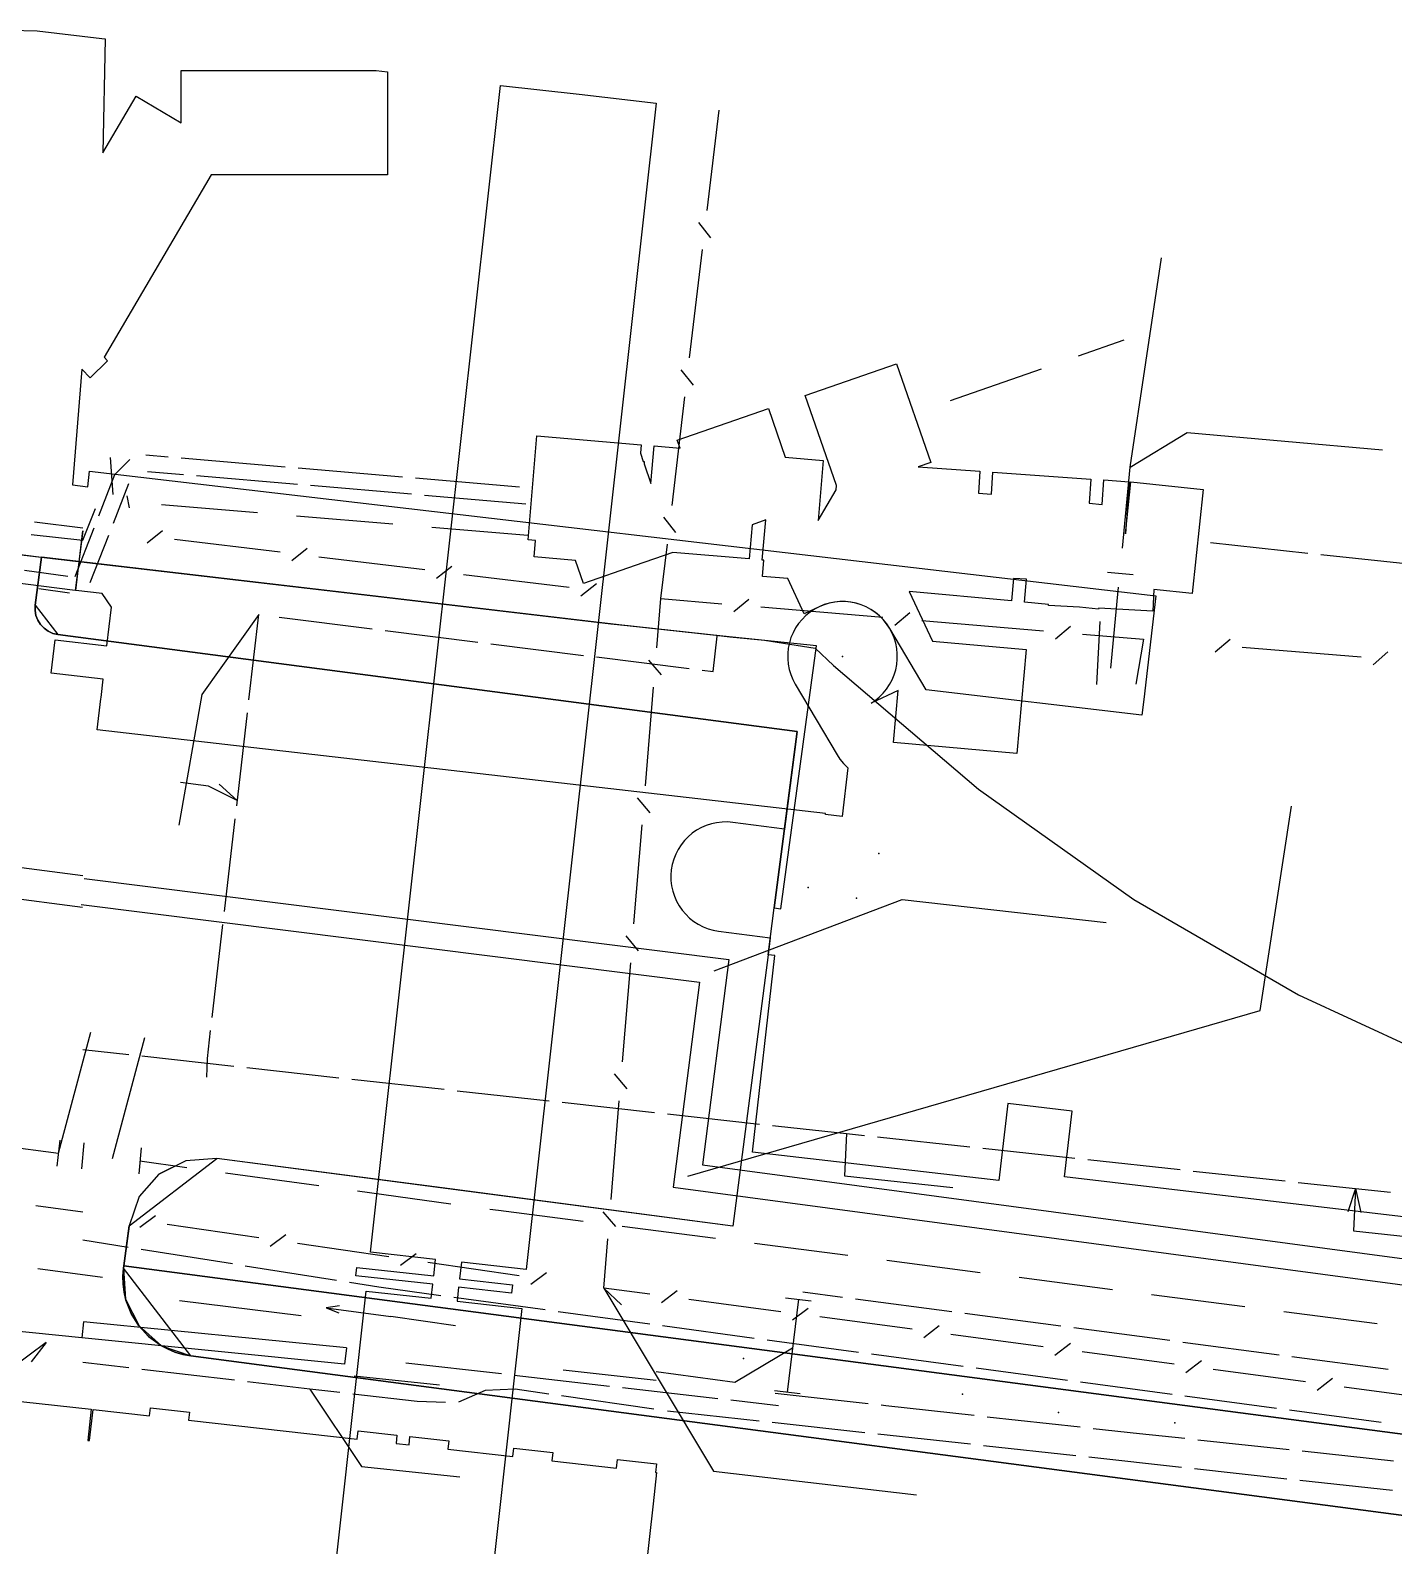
# Model space of a CAD drawing. Header units: metres. Extents: x -3782 to -2031, y 18790 to 19846.
# Drawn here: x -3002 to -2949.8, y 18889.4 to 18947.4 of the extents above; entities that cross this region are included whole.
import ezdxf

# ---------------------------------------------------------------- set-up
doc = ezdxf.new("R2010")
doc.units = ezdxf.units.M
for name, color, linetype in [('BOUNDARY', 7, 'Continuous'), ('CURB', 7, 'Continuous'), ('ELECTR_CABLE', 7, 'Continuous'), ('ELECTR_CABLE_COMM', 7, 'Continuous'), ('GRASS', 7, 'Continuous'), ('GROUND', 7, 'Continuous'), ('HEAT', 7, 'Continuous'), ('OVERHEAD_POWER_LINE', 7, 'Continuous'), ('ROAD', 7, 'Continuous'), ('SEWER', 7, 'Continuous'), ('SIDEWALK_PATH', 7, 'Continuous'), ('TREE', 7, 'Continuous'), ('WATER_PIPELINE', 7, 'Continuous')]:
    doc.layers.add(name, color=color, linetype=linetype)

msp = doc.modelspace()

# ---------------------------------------------------------------- linework, layer by layer
at = {"layer": 'BOUNDARY'}
msp.add_lwpolyline([(-3007.434, 18927.942), (-3001.588, 18927.255), (-2988.561, 18925.732), (-2979.777, 18924.703), (-2979.151, 18924.632), (-2975.752, 18924.261), (-2975.217, 18924.204), (-2973.893, 18924.069), (-2971.945, 18923.77), (-2971.242, 18923.11), (-2965.699, 18918.368), (-2959.748, 18914.15), (-2953.437, 18910.492), (-2946.819, 18907.423)], dxfattribs=at)
at = {"layer": 'CURB'}
for points in [[(-3001.572, 18927.253), (-3001.814, 18925.412)], [(-3001.814, 18925.412), (-3000.952, 18924.291)], [(-3000.952, 18924.291), (-2972.632, 18920.581)], [(-2972.632, 18920.581), (-2973.515, 18913.826)], [(-2973.515, 18913.826), (-2973.263, 18913.792)], [(-2973.75, 18912.028), (-2975.107, 18901.639)], [(-2973.489, 18911.995), (-2973.741, 18912.027)], [(-2998.426, 18900.11), (-2998.224, 18901.641), (-2994.861, 18904.224)], [(-2986.463, 18903.125), (-2994.861, 18904.224)], [(-2975.107, 18901.639), (-2986.463, 18903.125)], [(-2995.853, 18896.665), (-2998.436, 18900.031), (-2998.426, 18900.11)], [(-2928.553, 18887.81), (-2928.543, 18887.887), (-2931.126, 18891.253), (-2998.426, 18900.11)], [(-2995.853, 18896.665), (-2928.553, 18887.808)]]:
    msp.add_lwpolyline(points, dxfattribs=at)
at = {"layer": 'ELECTR_CABLE'}
for points in [[(-2961.858, 18934.965), (-2960.114, 18935.572)], [(-2966.763, 18933.258), (-2963.275, 18934.472)], [(-2998.95, 18931.066), (-2998.849, 18929.657)], [(-2998.768, 18930.419), (-2998.19, 18930.998)], [(-2997.582, 18931.172), (-2996.727, 18931.099)], [(-2996.229, 18931.056), (-2992.242, 18930.715)], [(-2991.744, 18930.672), (-2987.757, 18930.331)], [(-2999.383, 18928.841), (-2998.768, 18930.419)], [(-2997.52, 18930.54), (-2996.142, 18930.422)], [(-2995.644, 18930.38), (-2991.773, 18930.048)], [(-2987.258, 18930.288), (-2983.271, 18929.947)], [(-2998.822, 18928.561), (-2998.234, 18930.071)], [(-2998.208, 18929.147), (-2998.302, 18929.605)], [(-2991.275, 18930.006), (-2987.404, 18929.674)], [(-2986.906, 18929.632), (-2983.035, 18929.3)], [(-3000, 18927.906), (-2999.507, 18929.119)], [(-2996.982, 18929.269), (-2993.302, 18928.961)], [(-3000.291, 18926.511), (-2999.564, 18928.376)], [(-2991.807, 18928.835), (-2988.126, 18928.527)], [(-2986.632, 18928.402), (-2982.951, 18928.093)], [(-3001.971, 18928.124), (-3000, 18927.906)], [(-2999.709, 18926.285), (-2999.004, 18928.095)], [(-2953.076, 18927.399), (-2956.807, 18927.797)], [(-2948.848, 18926.947), (-2952.579, 18927.345)], [(-3002.226, 18926.756), (-3000.568, 18926.528)], [(-3001.679, 18926.051), (-3000.504, 18925.89)], [(-2993.252, 18925.057), (-2995.434, 18921.99)], [(-2993.632, 18921.785), (-2993.252, 18925.057)], [(-2992.471, 18924.959), (-2988.918, 18924.512)], [(-2988.422, 18924.449), (-2984.87, 18924.003)], [(-2961.042, 18924.793), (-2961.171, 18922.383)], [(-2984.373, 18923.94), (-2980.821, 18923.493)], [(-2975.857, 18922.869), (-2975.699, 18924.229)], [(-2980.325, 18923.431), (-2976.772, 18922.984)], [(-2976.276, 18922.922), (-2975.857, 18922.869)], [(-2995.434, 18921.99), (-2996.314, 18916.985)], [(-2994.102, 18917.732), (-2993.69, 18921.289)], [(-2995.183, 18918.483), (-2996.259, 18918.618)], [(-2994.078, 18917.941), (-2995.183, 18918.483)], [(-2994.078, 18917.941), (-2994.776, 18918.562)], [(-2994.573, 18913.678), (-2994.16, 18917.235)], [(-2995.043, 18909.624), (-2994.63, 18913.181)], [(-3000.922, 18904.431), (-2999.692, 18909.061)], [(-2998.856, 18904.224), (-2997.625, 18908.855)], [(-2995.225, 18908.058), (-2995.101, 18909.128)], [(-3000, 18908.402), (-2998.236, 18908.208)], [(-2997.739, 18908.153), (-2994.21, 18907.764)], [(-2995.251, 18907.345), (-2995.225, 18908.058)], [(-2993.713, 18907.709), (-2990.184, 18907.32)], [(-2989.687, 18907.266), (-2986.158, 18906.877)], [(-2985.661, 18906.822), (-2982.132, 18906.433)], [(-2981.635, 18906.379), (-2978.106, 18905.99)], [(-2977.609, 18905.935), (-2974.08, 18905.546)], [(-2973.583, 18905.491), (-2973.352, 18905.466)], [(-2973.352, 18905.466), (-2970.747, 18905.184)], [(-2970.747, 18905.184), (-2970.83, 18903.563)], [(-2970.747, 18905.184), (-2970.054, 18905.109)], [(-3003.059, 18904.716), (-3000.922, 18904.431)], [(-3000.98, 18903.934), (-3000.864, 18904.928)], [(-2999.957, 18904.822), (-3000.043, 18903.826)], [(-2997.762, 18904.631), (-2997.848, 18903.635)], [(-2969.557, 18905.055), (-2966.027, 18904.672)], [(-2965.53, 18904.619), (-2962, 18904.236)], [(-2997.805, 18904.133), (-2996.017, 18903.887)], [(-2961.503, 18904.182), (-2957.974, 18903.8)], [(-2994.531, 18903.682), (-2990.956, 18903.19)], [(-2970.83, 18903.563), (-2966.672, 18903.117)], [(-2957.476, 18903.746), (-2953.947, 18903.364)], [(-2989.47, 18902.985), (-2985.895, 18902.493)], [(-2953.45, 18903.31), (-2951.254, 18903.072)], [(-2951.254, 18903.072), (-2951.549, 18902.186)], [(-2951.254, 18903.072), (-2951.336, 18901.452)], [(-2951.254, 18903.072), (-2949.919, 18902.94)], [(-2951.254, 18903.072), (-2951.05, 18902.16)], [(-2984.409, 18902.288), (-2984.079, 18902.243)], [(-2984.079, 18902.243), (-2980.83, 18901.824)], [(-3000, 18901.113), (-2998.254, 18900.835)], [(-2979.342, 18901.633), (-2975.763, 18901.172)], [(-2951.336, 18901.452), (-2947.179, 18901.005)], [(-2997.76, 18900.756), (-2994.267, 18900.2)], [(-2974.275, 18900.98), (-2970.696, 18900.519)], [(-2993.773, 18900.121), (-2990.28, 18899.565)], [(-2969.208, 18900.327), (-2965.629, 18899.866)], [(-2989.786, 18899.486), (-2988.655, 18899.306)], [(-2964.141, 18899.675), (-2960.561, 18899.214)], [(-2991.637, 18898.197), (-2996.292, 18898.78)], [(-2988.655, 18899.306), (-2986.285, 18898.983)], [(-2985.79, 18898.916), (-2982.285, 18898.439)], [(-2973.088, 18898.893), (-2972.096, 18898.775)], [(-2972.592, 18898.834), (-2973.016, 18895.283)], [(-2970.897, 18898.904), (-2972.419, 18899.105)], [(-2966.719, 18898.353), (-2970.401, 18898.839)], [(-2959.074, 18899.022), (-2955.494, 18898.561)], [(-2981.79, 18898.371), (-2978.285, 18897.894)], [(-2962.541, 18897.801), (-2966.223, 18898.287)], [(-2954.007, 18898.369), (-2950.427, 18897.908)], [(-3000.032, 18897.355), (-3004.963, 18897.856)], [(-2999.969, 18897.975), (-3000.031, 18897.355)], [(-2989.903, 18896.969), (-2999.969, 18897.975)], [(-2977.79, 18897.827), (-2974.285, 18897.35)], [(-2958.363, 18897.25), (-2962.045, 18897.736)], [(-3001.398, 18897.181), (-3004.011, 18895.238)], [(-3001.398, 18897.181), (-3001.971, 18896.444)], [(-2989.979, 18896.349), (-3000.031, 18897.355)], [(-2973.79, 18897.282), (-2971.995, 18897.038)], [(-2971.995, 18897.038), (-2970.285, 18896.809)], [(-2954.185, 18896.698), (-2957.867, 18897.184)], [(-2989.903, 18896.969), (-2989.979, 18896.349)], [(-2972.815, 18896.963), (-2975.026, 18895.648)], [(-2969.789, 18896.742), (-2966.283, 18896.272)], [(-2950.007, 18896.147), (-2953.689, 18896.633)], [(-2998.229, 18896.204), (-3000, 18896.41)], [(-2994.19, 18895.733), (-2997.732, 18896.146)], [(-2989.6, 18895.902), (-2986.337, 18895.557)], [(-2983.967, 18895.974), (-2987.619, 18896.393)], [(-2979.819, 18895.499), (-2983.471, 18895.917)], [(-2981.599, 18896.127), (-2978.037, 18895.735)], [(-2975.026, 18895.648), (-2978.033, 18896.053)], [(-2965.788, 18896.205), (-2962.282, 18895.735)], [(-2991.301, 18895.396), (-2993.694, 18895.675)], [(-2990.152, 18895.262), (-2991.301, 18895.396)], [(-2991.301, 18895.396), (-2989.326, 18892.433)], [(-2984.588, 18895.344), (-2985.611, 18894.894)], [(-2983.437, 18895.386), (-2984.588, 18895.344)], [(-2982.153, 18895.203), (-2983.437, 18895.386)], [(-2975.671, 18895.023), (-2979.323, 18895.442)], [(-2973.512, 18895.342), (-2972.52, 18895.224)], [(-2961.787, 18895.669), (-2958.281, 18895.199)], [(-2987.191, 18894.917), (-2989.655, 18895.204)], [(-2986.106, 18894.887), (-2987.191, 18894.917)], [(-2978.128, 18894.627), (-2981.658, 18895.132)], [(-2973.349, 18894.757), (-2975.175, 18894.966)], [(-2973.481, 18895.233), (-2969.919, 18894.84)], [(-2969.422, 18894.786), (-2969.244, 18894.766)], [(-2969.244, 18894.766), (-2965.861, 18894.393)], [(-2957.786, 18895.132), (-2954.28, 18894.662)], [(-2974.089, 18894.167), (-2977.601, 18894.552)], [(-2970.047, 18893.723), (-2973.592, 18894.112)], [(-2965.364, 18894.338), (-2961.802, 18893.946)], [(-2953.784, 18894.596), (-2950.279, 18894.125)], [(-2966.005, 18893.28), (-2969.55, 18893.669)], [(-2961.305, 18893.891), (-2959.524, 18893.695)], [(-2959.533, 18893.698), (-2957.786, 18893.51)], [(-2961.964, 18892.836), (-2965.508, 18893.225)], [(-2957.289, 18893.456), (-2953.795, 18893.079)], [(-2953.298, 18893.026), (-2949.804, 18892.649)], [(-2989.326, 18892.433), (-2985.556, 18892.032)], [(-2957.922, 18892.393), (-2961.467, 18892.782)], [(-2953.88, 18891.949), (-2957.425, 18892.338)], [(-2949.839, 18891.506), (-2953.383, 18891.895)]]:
    msp.add_lwpolyline(points, dxfattribs=at)
msp.add_lwpolyline([(-2974.472, 18927.187), (-2977.404, 18927.438), (-2978.836, 18926.939), (-2978.836, 18926.934), (-2978.848, 18926.935), (-2980.82, 18926.248), (-2981.127, 18927.13), (-2982.707, 18927.265), (-2982.654, 18927.887), (-2982.944, 18927.912), (-2982.603, 18931.897), (-2978.616, 18931.556), (-2978.644, 18931.23), (-2978.537, 18930.923), (-2978.495, 18930.919), (-2978.503, 18930.826), (-2978.241, 18930.073), (-2978.118, 18931.513), (-2977.124, 18931.428), (-2977.23, 18931.733), (-2973.742, 18932.947), (-2973.094, 18931.083), (-2971.639, 18930.959), (-2971.692, 18930.337), (-2971.836, 18928.655), (-2971.141, 18929.828), (-2971.129, 18930.001), (-2972.326, 18933.44), (-2968.837, 18934.654), (-2967.523, 18930.877), (-2968.004, 18930.709), (-2965.638, 18930.542), (-2965.697, 18929.708), (-2965.199, 18929.662), (-2965.139, 18930.507), (-2961.396, 18930.244), (-2961.462, 18929.319), (-2960.964, 18929.273), (-2960.898, 18930.209), (-2959.927, 18930.14), (-2960.067, 18928.145), (-2959.855, 18930.134), (-2957.092, 18929.839), (-2957.517, 18925.861), (-2958.974, 18926.017), (-2959.018, 18925.185), (-2961.09, 18925.296), (-2961.093, 18925.268), (-2961.827, 18925.336), (-2963.013, 18925.399), (-2963.01, 18925.444), (-2963.937, 18925.529), (-2963.856, 18926.407), (-2964.355, 18926.442), (-2964.435, 18925.575), (-2968.343, 18925.934), (-2967.451, 18924.042), (-2963.87, 18923.72), (-2964.228, 18919.736), (-2968.95, 18920.16), (-2968.772, 18922.152), (-2969.803, 18921.666), (-2969.653, 18921.765), (-2969.494, 18921.896), (-2969.348, 18922.041), (-2969.217, 18922.201), (-2969.102, 18922.372), (-2969.005, 18922.553), (-2968.926, 18922.744), (-2968.866, 18922.941), (-2968.825, 18923.143), (-2968.805, 18923.348), (-2968.804, 18923.554), (-2968.824, 18923.759), (-2968.864, 18923.961), (-2968.924, 18924.159), (-2969.002, 18924.349), (-2969.099, 18924.531), (-2969.213, 18924.702), (-2969.344, 18924.862), (-2969.489, 18925.008), (-2969.649, 18925.139), (-2969.82, 18925.254), (-2970.001, 18925.351), (-2970.192, 18925.43), (-2970.389, 18925.49), (-2970.591, 18925.531), (-2970.796, 18925.551), (-2971.002, 18925.551), (-2971.207, 18925.532), (-2971.409, 18925.492), (-2971.607, 18925.432), (-2971.797, 18925.353), (-2972.365, 18925.086), (-2973.001, 18926.434), (-2973.969, 18926.517), (-2973.916, 18927.139), (-2973.974, 18927.144), (-2973.842, 18928.677), (-2974.36, 18928.497)], close=True, dxfattribs=at)
at = {"layer": 'ELECTR_CABLE_COMM'}
for points in [[(-2976.085, 18940.526), (-2975.628, 18944.366)], [(-2975.942, 18939.486), (-2976.406, 18940.075)], [(-2976.758, 18934.881), (-2976.263, 18939.036)], [(-2976.614, 18933.842), (-2977.078, 18934.431)], [(-2977.43, 18929.236), (-2976.935, 18933.391)], [(-3001.849, 18928.605), (-3000, 18928.376)], [(-2977.286, 18928.197), (-2977.75, 18928.786)], [(-2997.527, 18927.807), (-2996.937, 18928.269)], [(-2996.487, 18927.947), (-2992.44, 18927.452)], [(-2991.991, 18927.13), (-2991.4, 18927.592)], [(-2990.951, 18927.27), (-2986.903, 18926.775)], [(-2977.854, 18925.669), (-2977.607, 18927.747)], [(-2986.454, 18926.453), (-2985.864, 18926.915)], [(-2985.414, 18926.593), (-2981.367, 18926.099)], [(-2980.918, 18925.777), (-2980.327, 18926.239)], [(-2978.011, 18923.776), (-2977.854, 18925.669)], [(-2977.854, 18925.669), (-2975.521, 18925.472)], [(-2975.06, 18925.167), (-2974.488, 18925.651)], [(-2974.027, 18925.346), (-2969.36, 18924.952)], [(-2968.899, 18924.647), (-2968.327, 18925.131)], [(-2967.866, 18924.826), (-2963.2, 18924.432)], [(-2962.739, 18924.127), (-2962.166, 18924.611)], [(-2961.705, 18924.306), (-2959.372, 18924.109)], [(-2959.372, 18924.109), (-2959.669, 18922.384)], [(-2956.632, 18923.623), (-2956.062, 18924.109)], [(-2955.599, 18923.805), (-2951.045, 18923.439)], [(-2977.831, 18922.743), (-2978.316, 18923.315)], [(-2950.582, 18923.136), (-2950.012, 18923.622)], [(-2978.45, 18918.495), (-2978.135, 18922.281)], [(-2978.27, 18917.461), (-2978.754, 18918.033)], [(-2978.888, 18913.213), (-2978.574, 18917)], [(-2978.708, 18912.18), (-2979.192, 18912.752)], [(-2979.326, 18907.932), (-2979.012, 18911.718)], [(-2979.146, 18906.898), (-2979.631, 18907.47)], [(-2979.765, 18902.65), (-2979.451, 18906.437)], [(-3000, 18902.171), (-3001.791, 18902.416)], [(-2997.205, 18902.031), (-2997.806, 18901.583)], [(-2993.259, 18901.188), (-2996.764, 18901.699)], [(-2979.585, 18901.617), (-2980.069, 18902.189)], [(-2992.217, 18901.304), (-2992.818, 18900.856)], [(-2980.046, 18899.262), (-2979.889, 18901.155)], [(-2988.271, 18900.461), (-2991.775, 18900.972)], [(-2987.228, 18900.577), (-2987.829, 18900.129)], [(-2983.282, 18899.734), (-2986.787, 18900.245)], [(-2982.24, 18899.85), (-2982.841, 18899.402)], [(-2978.279, 18899.026), (-2980.046, 18899.262)], [(-2980.046, 18899.262), (-2975.845, 18892.248)], [(-2980.046, 18899.262), (-2979.369, 18898.618)], [(-2977.238, 18899.154), (-2977.833, 18898.699)], [(-2973.258, 18898.355), (-2976.792, 18898.827)], [(-2972.217, 18898.484), (-2972.813, 18898.029)], [(-2968.237, 18897.685), (-2971.771, 18898.157)], [(-2967.196, 18897.813), (-2967.792, 18897.358)], [(-2963.217, 18897.014), (-2966.751, 18897.486)], [(-2962.175, 18897.142), (-2962.771, 18896.687)], [(-2958.196, 18896.344), (-2961.73, 18896.816)], [(-2957.155, 18896.472), (-2957.75, 18896.017)], [(-2953.175, 18895.673), (-2956.709, 18896.145)], [(-2952.134, 18895.801), (-2952.729, 18895.346)], [(-2948.154, 18895.002), (-2951.688, 18895.474)], [(-2975.845, 18892.248), (-2968.068, 18891.344)]]:
    msp.add_lwpolyline(points, dxfattribs=at)
at = {"layer": 'GRASS'}
for points in [[(-2988.57, 18925.733), (-3001.572, 18927.253), (-3001.814, 18925.412), (-3001.82, 18925.215), (-3001.788, 18925.023), (-3001.719, 18924.84), (-3001.615, 18924.673), (-3001.48, 18924.529), (-3001.321, 18924.416), (-3001.144, 18924.335), (-3000.952, 18924.291), (-2972.632, 18920.581), (-2973.515, 18913.826), (-2973.263, 18913.792), (-2971.899, 18923.864), (-2975.485, 18924.232), (-2979.464, 18924.666)], [(-2998.426, 18900.11), (-2998.436, 18900.031), (-2998.355, 18898.842), (-2997.842, 18897.813), (-2996.98, 18897.051), (-2995.853, 18896.665), (-2943.3, 18889.749), (-2943.512, 18892.883)]]:
    msp.add_lwpolyline(points, close=True, dxfattribs=at)
at = {"layer": 'GROUND'}
for points in [[(-2937.199, 18900.554), (-2962.398, 18903.524), (-2962.101, 18906.04), (-2964.572, 18906.329), (-2964.916, 18903.388), (-2974.35, 18904.467), (-2973.489, 18911.995), (-2973.75, 18912.028), (-2973.75, 18912.028), (-2973.515, 18913.826), (-2972.632, 18920.581), (-3000.952, 18924.291), (-3001.144, 18924.335), (-3001.321, 18924.416), (-3001.48, 18924.529), (-3001.615, 18924.673), (-3001.719, 18924.84), (-3001.788, 18925.023), (-3001.82, 18925.215), (-3001.814, 18925.412), (-3001.572, 18927.253), (-3001.573, 18927.253), (-2988.561, 18925.732), (-2979.777, 18924.703), (-2979.151, 18924.632), (-2975.752, 18924.261), (-2975.217, 18924.204), (-2973.893, 18924.069), (-2971.945, 18923.77), (-2971.242, 18923.11), (-2965.699, 18918.368), (-2959.748, 18914.15), (-2953.437, 18910.492), (-2946.819, 18907.423)], [(-2943.3, 18889.749), (-2995.853, 18896.665), (-2996.163, 18896.722), (-2996.465, 18896.812), (-2996.755, 18896.932), (-2997.032, 18897.083), (-2997.475, 18897.415), (-2997.847, 18897.819), (-2998.138, 18898.284), (-2998.342, 18898.798), (-2998.413, 18899.101), (-2998.453, 18899.409), (-2998.461, 18899.72), (-2998.436, 18900.031), (-2998.426, 18900.11), (-2931.126, 18891.253)]]:
    msp.add_lwpolyline(points, dxfattribs=at)
at = {"layer": 'HEAT'}
for points in [[(-3002.779, 18947.43), (-3001.741, 18947.411), (-2999.26, 18947.119), (-2999.14, 18947.105), (-2999.222, 18942.742), (-2997.957, 18944.902), (-2996.231, 18943.891), (-2996.231, 18945.891), (-2988.756, 18945.891), (-2988.331, 18945.841), (-2988.331, 18941.891), (-2995.085, 18941.891), (-2999.175, 18934.907), (-2999.047, 18934.775), (-2999.718, 18934.124), (-3000.034, 18934.451), (-3000.392, 18930.022), (-2999.803, 18929.947), (-2999.733, 18930.543), (-2958.902, 18925.776), (-2959.366, 18921.803), (-2959.436, 18921.207), (-2967.702, 18922.172), (-2969.095, 18924.524), (-2969.209, 18924.696), (-2969.338, 18924.856), (-2969.483, 18925.002), (-2969.642, 18925.134), (-2969.813, 18925.249), (-2969.994, 18925.347), (-2970.184, 18925.427), (-2970.381, 18925.488), (-2970.583, 18925.529), (-2970.788, 18925.551), (-2970.994, 18925.552), (-2971.199, 18925.533), (-2971.401, 18925.494), (-2971.599, 18925.435), (-2971.79, 18925.357), (-2971.972, 18925.261), (-2972.144, 18925.147), (-2972.304, 18925.017), (-2972.45, 18924.872), (-2972.582, 18924.714), (-2972.697, 18924.543), (-2972.795, 18924.362), (-2972.875, 18924.172), (-2972.936, 18923.975), (-2972.977, 18923.773), (-2972.999, 18923.568), (-2973, 18923.362), (-2972.981, 18923.157), (-2972.942, 18922.954), (-2972.883, 18922.757), (-2972.805, 18922.566), (-2972.709, 18922.384), (-2971.112, 18919.687), (-2970.998, 18919.515), (-2970.868, 18919.355), (-2970.723, 18919.208), (-2970.701, 18919.19), (-2970.915, 18917.328), (-2971.552, 18917.401), (-2971.547, 18917.443), (-2999.44, 18920.642), (-2999.303, 18921.834), (-2999.298, 18921.875), (-2999.216, 18922.587), (-3001.203, 18922.815), (-3001.057, 18924.09), (-2999.07, 18923.862), (-2998.901, 18925.338), (-2999.258, 18925.856), (-3000.267, 18925.974), (-3000, 18928.259), (-3000.29, 18925.977), (-3002.79, 18926.294)], [(-3022.92, 18918.05), (-2999.999, 18915.059)], [(-2954.913, 18909.893), (-2953.704, 18917.714)], [(-3021.91, 18916.708), (-3000.001, 18913.849)], [(-2999.938, 18914.95), (-2975.257, 18911.851)], [(-3000.062, 18913.958), (-2976.377, 18910.983)], [(-2975.817, 18911.417), (-2968.62, 18914.139)], [(-2968.62, 18914.139), (-2960.805, 18913.265)], [(-2975.257, 18911.851), (-2976.264, 18903.982)], [(-2976.377, 18910.983), (-2977.382, 18903.122)], [(-2976.823, 18903.552), (-2954.913, 18909.893)], [(-2976.264, 18903.982), (-2849.757, 18887.048)], [(-2977.382, 18903.122), (-2848.889, 18885.924)]]:
    msp.add_lwpolyline(points, dxfattribs=at)
at = {"layer": 'OVERHEAD_POWER_LINE'}
for points in [[(-2999.235, 18899.666), (-3001.712, 18900)], [(-2990.16, 18898.578), (-2990.673, 18898.512)], [(-2990.673, 18898.512), (-2988.195, 18898.178)], [(-2990.673, 18898.512), (-2990.194, 18898.312)], [(-2985.721, 18897.818), (-2988.195, 18898.178)]]:
    msp.add_lwpolyline(points, dxfattribs=at)
at = {"layer": 'ROAD'}
msp.add_lwpolyline([(-3009.406, 18928.244), (-3001.573, 18927.254), (-3001.573, 18927.253), (-3001.814, 18925.413), (-3001.814, 18925.412), (-3001.82, 18925.216), (-3001.82, 18925.214), (-3001.788, 18925.024), (-3001.788, 18925.022), (-3001.719, 18924.841), (-3001.719, 18924.839), (-3001.616, 18924.674), (-3001.614, 18924.672), (-3001.481, 18924.53), (-3001.479, 18924.529), (-3001.322, 18924.417), (-3001.321, 18924.416), (-3001.145, 18924.336), (-3001.143, 18924.335), (-3000.952, 18924.291), (-2972.633, 18920.581), (-2972.633, 18920.58), (-2973.122, 18916.837), (-2975.105, 18917.096), (-2975.31, 18917.113), (-2975.516, 18917.109), (-2975.721, 18917.085), (-2975.922, 18917.042), (-2976.119, 18916.978), (-2976.308, 18916.896), (-2976.488, 18916.796), (-2976.657, 18916.678), (-2976.814, 18916.545), (-2976.957, 18916.397), (-2977.085, 18916.235), (-2977.196, 18916.062), (-2977.29, 18915.878), (-2977.366, 18915.687), (-2977.422, 18915.488), (-2977.459, 18915.286), (-2977.476, 18915.08), (-2977.472, 18914.874), (-2977.448, 18914.669), (-2977.405, 18914.468), (-2977.341, 18914.272), (-2977.259, 18914.083), (-2977.159, 18913.903), (-2977.041, 18913.734), (-2976.908, 18913.577), (-2976.76, 18913.433), (-2976.598, 18913.305), (-2976.425, 18913.194), (-2976.241, 18913.1), (-2976.05, 18913.024), (-2975.851, 18912.968), (-2975.649, 18912.931), (-2973.666, 18912.672), (-2973.75, 18912.028), (-2975.107, 18901.64), (-2975.108, 18901.639), (-2985.937, 18903.058), (-2994.861, 18904.224), (-2994.863, 18904.224), (-2996.047, 18904.142), (-2996.051, 18904.141), (-2997.076, 18903.629), (-2997.079, 18903.627), (-2997.838, 18902.769), (-2997.839, 18902.765), (-2998.224, 18901.642), (-2998.225, 18901.64), (-2998.436, 18900.031), (-2998.436, 18900.03), (-2998.461, 18899.721), (-2998.461, 18899.72), (-2998.453, 18899.41), (-2998.453, 18899.409), (-2998.414, 18899.102), (-2998.413, 18899.101), (-2998.342, 18898.799), (-2998.342, 18898.798), (-2998.139, 18898.285), (-2998.138, 18898.283), (-2997.847, 18897.82), (-2997.846, 18897.818), (-2997.476, 18897.416), (-2997.475, 18897.414), (-2997.033, 18897.084), (-2997.032, 18897.083), (-2996.756, 18896.933), (-2996.755, 18896.932), (-2996.466, 18896.812), (-2996.465, 18896.812), (-2996.164, 18896.723), (-2996.163, 18896.722), (-2995.854, 18896.665), (-2995.853, 18896.665), (-2943.3, 18889.749)], dxfattribs=at)
at = {"layer": 'SEWER'}
for points in [[(-2959.888, 18930.701), (-2958.691, 18938.72)], [(-2959.888, 18930.701), (-2957.705, 18932.033)], [(-2957.705, 18932.033), (-2950.222, 18931.368)], [(-2960.184, 18927.599), (-2959.888, 18930.701)], [(-2960.759, 18926.678), (-2959.773, 18926.584)], [(-2960.624, 18923.004), (-2960.327, 18926.106)], [(-3003.673, 18895.064), (-2999.671, 18894.622), (-2999.803, 18893.429), (-2999.733, 18893.421), (-2999.599, 18894.614), (-2997.439, 18894.372), (-2997.406, 18894.671), (-2995.915, 18894.506), (-2995.948, 18894.205), (-2989.489, 18893.481), (-2989.454, 18893.793), (-2987.963, 18893.628), (-2987.998, 18893.314), (-2987.501, 18893.258), (-2987.466, 18893.573), (-2985.976, 18893.408), (-2986.011, 18893.091), (-2983.526, 18892.812), (-2983.491, 18893.134), (-2982, 18892.969), (-2982.035, 18892.645), (-2979.551, 18892.367), (-2979.515, 18892.695), (-2978.024, 18892.53), (-2978.06, 18892.2), (-2978.02, 18892.195), (-2978.154, 18891.003), (-2978.448, 18888.378)]]:
    msp.add_lwpolyline(points, dxfattribs=at)
at = {"layer": 'SIDEWALK_PATH'}
msp.add_lwpolyline([(-2937.199, 18900.554), (-2962.398, 18903.524), (-2962.101, 18906.04), (-2964.572, 18906.329), (-2964.916, 18903.388), (-2974.35, 18904.467), (-2973.489, 18911.995), (-2973.75, 18912.028), (-2975.107, 18901.639), (-2994.861, 18904.224), (-2996.049, 18904.142), (-2997.078, 18903.628), (-2997.839, 18902.767), (-2998.224, 18901.641), (-2998.426, 18900.11), (-2931.126, 18891.253)], dxfattribs=at)
at = {"layer": 'TREE'}
for p in [(-2970.901, 18923.454), (-2969.505, 18915.9), (-2972.223, 18914.602), (-2970.372, 18914.192), (-2974.692, 18896.562), (-2966.307, 18895.198), (-2962.635, 18894.5), (-2958.178, 18894.102)]:
    msp.add_point(p, dxfattribs=at)
at = {"layer": 'WATER_PIPELINE'}
msp.add_lwpolyline([(-2990.655, 18885.545), (-2989.14, 18899.149), (-2986.653, 18898.872), (-2986.593, 18899.41), (-2989.538, 18899.738), (-2989.503, 18900.055), (-2986.558, 18899.727), (-2986.487, 18900.363), (-2988.974, 18900.639), (-2984, 18945.317), (-2980.985, 18944.981), (-2978.039, 18944.636), (-2983.011, 18899.976), (-2985.496, 18900.252), (-2985.566, 18899.617), (-2983.54, 18899.391), (-2983.575, 18899.074), (-2985.602, 18899.3), (-2985.662, 18898.761), (-2983.177, 18898.485), (-2984.707, 18884.743)], dxfattribs=at)

doc.saveas('drawing.dxf')
